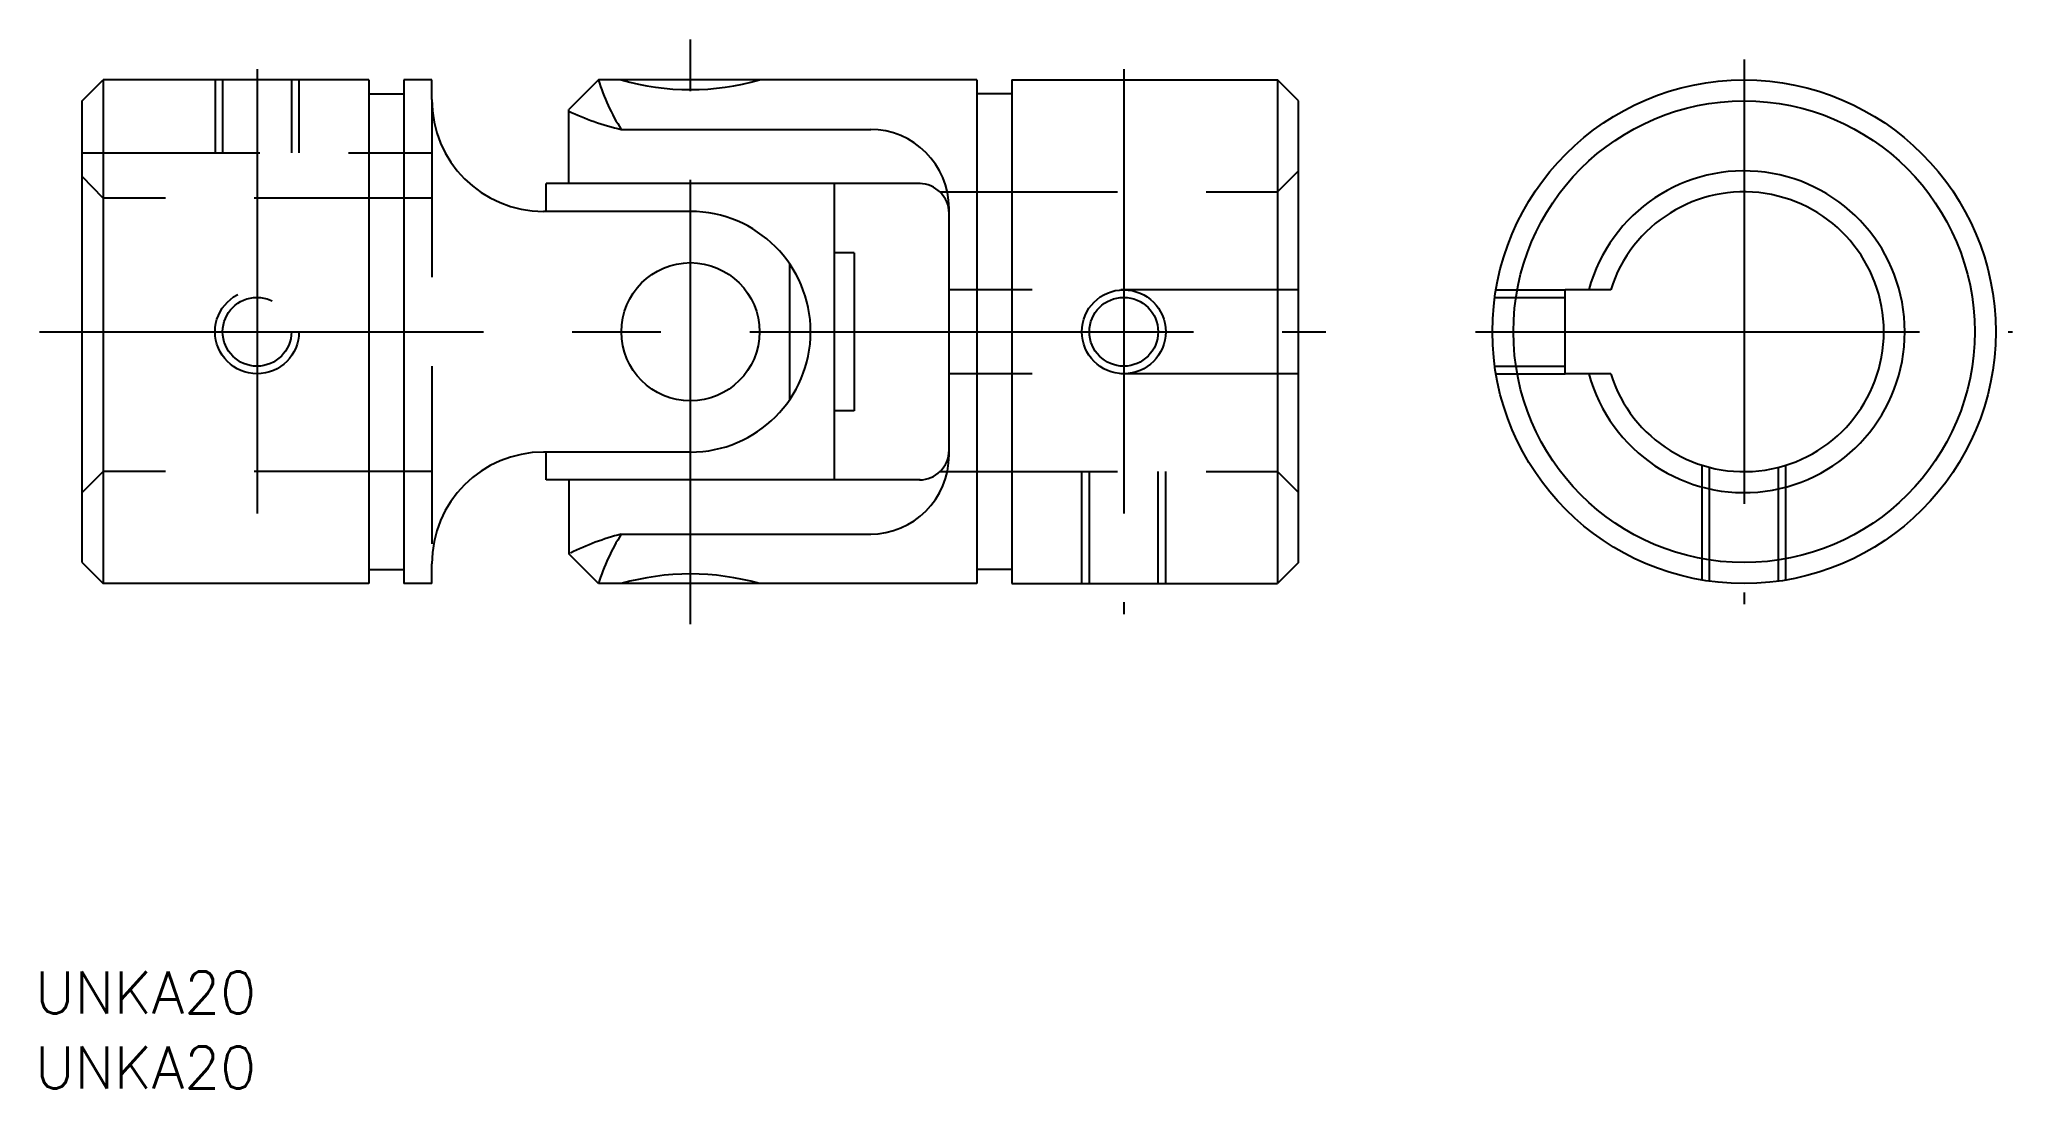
# Model space of a CAD drawing. Extents: x -122 to 19, y -54 to 21.
import ezdxf

# ---------------------------------------------------------------- set-up
doc = ezdxf.new("R2010")
doc.units = 0
doc.linetypes.add('CENTER', pattern=[50.8, 31.75, -6.35, 6.35, -6.35])
doc.linetypes.add('DASHED', pattern=[19.05, 12.7, -6.35])
doc.layers.get('0').update_dxf_attribs({"linetype": 'CONTINUOUS'})
doc.layers.add('CENTER', color=1, linetype='CENTER')
doc.styles.get("Standard").update_dxf_attribs({"font": 'txt.shx', "height": 3, "bigfont": 'bigfont.shx'})

# ---------------------------------------------------------------- blocks, each defined once
blk = doc.blocks.new('*U3')
at = {"color": 7, "linetype": 'CONTINUOUS'}
blk.add_text('UNKA20', height=3, dxfattribs=at).set_placement((-122.25, -48.72))
blk = doc.blocks.new('*U4')
at = {"color": 7, "linetype": 'CONTINUOUS'}
blk.add_text('UNKA20', height=3, dxfattribs=at).set_placement((-122.25, -54.09))

msp = doc.modelspace()

# ---------------------------------------------------------------- linework, layer by layer
for p, q in [((-118.87, 16.5), (-117.37, 18)), ((-117.37, 18), (-117.37, -18)), ((-98.37, 18), (-117.37, 18)), ((-98.37, 18), (-98.37, -18)), ((-98.37, 17), (-95.87, 17)), ((-95.87, 18), (-95.87, -18)), ((-93.87, 18), (-95.87, 18)), ((-93.87, 16.6), (-93.87, 18)), ((-81.94, 18), (-84.06, 15.88)), ((-54.87, 18), (-81.94, 18)), ((-54.87, 18), (-54.87, -18)), ((-52.37, 17), (-54.87, 17)), ((-52.37, 18), (-52.37, -18)), ((-52.37, 18), (-33.37, 18)), ((-33.37, 18), (-33.37, -18)), ((-31.87, 16.5), (-33.37, 18)), ((-118.87, -16.5), (-118.87, 16.5)), ((-84.06, 10.59), (-84.06, 15.88)), ((-31.87, -16.5), (-31.87, 16.5)), ((-80.32, 14.47), (-62.47, 14.47)), ((-58.94, 10.59), (-85.68, 10.59)), ((-85.68, 8.6), (-85.68, 10.59)), ((-65.07, -10.59), (-65.07, 10.59)), ((-75.37, 8.6), (-85.87, 8.6)), ((-56.87, -8.82), (-56.87, 8.82)), ((-63.66, 5.65), (-65.07, 5.65)), ((-63.66, 5.65), (-63.66, -5.65)), ((-68.27, 4.85), (-68.27, -4.85)), ((-118.87, 0), (-118.87, 0)), ((-63.66, -5.65), (-65.07, -5.65)), ((-118.87, -8.25), (-118.87, -8.25)), ((-75.37, -8.6), (-85.87, -8.6)), ((-85.68, -10.59), (-85.68, -8.6)), ((-58.94, -10.59), (-85.68, -10.59)), ((-84.06, -10.59), (-84.06, -15.88)), ((-80.32, -14.47), (-62.47, -14.47)), ((-118.87, -16.5), (-117.37, -18)), ((-93.87, -18), (-93.87, -16.6)), ((-81.94, -18), (-84.06, -15.88)), ((-31.87, -16.5), (-33.37, -18)), ((-98.37, -18), (-117.37, -18)), ((-98.37, -17), (-95.87, -17)), ((-93.87, -18), (-95.87, -18)), ((-54.87, -18), (-81.94, -18)), ((-52.37, -17), (-54.87, -17)), ((-52.37, -18), (-33.37, -18))]:
    msp.add_line(p, q)
at = {"color": 3, "linetype": 'DASHED'}
for p, q in [((-109.37, 18), (-109.37, 12.8)), ((-108.83, 18), (-108.83, 12.8)), ((-103.91, 18), (-103.91, 12.8)), ((-103.37, 18), (-103.37, 12.8)), ((-93.87, 16.6), (-93.87, -16.6)), ((-118.87, 12.8), (-93.87, 12.8)), ((-33.37, 10), (-31.87, 11.5)), ((-117.37, 9.54), (-118.87, 11.1)), ((-57.53, 10), (-33.37, 10)), ((-93.87, 9.54), (-117.37, 9.54)), ((-31.87, 3), (-56.87, 3)), ((-17.75, 3), (-12.8, 3)), ((-17.83, 2.46), (-12.8, 2.46)), ((-17.83, -2.46), (-12.8, -2.46)), ((-31.87, -3), (-56.87, -3)), ((-17.75, -3), (-12.8, -3)), ((-3, -17.75), (-3, -9.54)), ((-2.46, -17.83), (-2.46, -9.69)), ((2.46, -17.83), (2.46, -9.69)), ((3, -17.75), (3, -9.54)), ((-117.37, -10), (-118.87, -11.5)), ((-93.87, -10), (-117.37, -10)), ((-57.53, -10), (-33.37, -10)), ((-47.37, -18), (-47.37, -10)), ((-46.83, -18), (-46.83, -10)), ((-41.91, -18), (-41.91, -10)), ((-41.37, -18), (-41.37, -10)), ((-33.37, -10), (-31.87, -11.5))]:
    msp.add_line(p, q, dxfattribs=at)
at = {"color": 7, "linetype": 'CONTINUOUS'}
for p, q in [((-12.8, -3), (-12.8, 3)), ((-9.54, 3), (-12.8, 3)), ((-9.54, -3), (-12.8, -3))]:
    msp.add_line(p, q, dxfattribs=at)
for centre, radius in [((0, 0), 18), ((-75.37, 0), 4.94)]:
    msp.add_circle(centre, radius)
for centre, radius in [((0, 0), 16.5), ((-44.37, 0), 2.46)]:
    msp.add_circle(centre, radius, dxfattribs=at)
at = {"color": 3, "linetype": 'DASHED'}
for radius in [3, 2.46]:
    msp.add_circle((-106.37, 0), radius, dxfattribs=at)
at = {"color": 3, "linetype": 'CONTINUOUS'}
msp.add_circle((-44.37, 0), 3, dxfattribs=at)
for centre, radius, start, end in [((-68.42, 22.07), 14.12, 196.7742, 212.6003), ((-75.37, 35.31), 18, 254.0672, 285.9328), ((-85.87, 16.6), 8, 180, 270), ((-76.32, 32.02), 18, 244.3798, 257.1678), ((-62.52, 8.82), 5.65, 0, 90), ((-58.99, 8.47), 2.12, 0, 90), ((-75.37, 0), 8.6, 270, 90), ((-85.87, -16.6), 8, 90, 180), ((-62.52, -8.82), 5.65, 270, 0), ((-58.99, -8.47), 2.12, 270, 0), ((-75.87, -31.91), 18, 104.323, 116.6626), ((-68.42, -22.08), 14.12, 147.3891, 163.206), ((-75.37, -35.31), 18, 74.0672, 105.9328)]:
    msp.add_arc(centre, radius, start, end)
at = {"color": 7, "linetype": 'CONTINUOUS'}
for radius, start, end in [(11.5, 195.1217, 164.8783), (10, 197.4576, 162.5424)]:
    msp.add_arc((0, 0), radius, start, end, dxfattribs=at)
at = {"layer": 'CENTER', "color": 1, "linetype": 'CENTER'}
for p, q in [((-75.37, -20.89), (-75.37, 20.89)), ((-106.37, 18.77), (-106.37, -18.77)), ((-44.37, 18.77), (-44.37, -20.18)), ((0, 19.46), (0, -19.46)), ((-19.21, 0), (19.21, 0)), ((-121.93, 0), (-29.91, 0))]:
    msp.add_line(p, q, dxfattribs=at)

# ---------------------------------------------------------------- block references
at = {"color": 7, "linetype": 'CONTINUOUS'}
for name in ['*U3', '*U4']:
    msp.add_blockref(name, (0, 0), dxfattribs=at)

doc.saveas('drawing.dxf')
